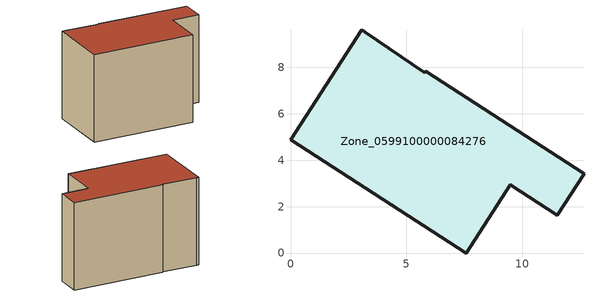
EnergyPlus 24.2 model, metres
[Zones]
Zone_0599100000084276
 floor ground (C_G): 3.23,9.51 5.8,7.77 5.83,7.83 12.65,3.42 11.5,1.63 9.47,2.94 7.57,0 0,4.89 3.06,9.62 z0
 wall outside (C_F): 3.06,9.62 0,4.89 7.57,0 9.47,2.94 11.5,1.63 12.65,3.42 5.83,7.83 5.8,7.77 3.23,9.51 3.06,9.62 z0:7.66
 roof outside (C_R): 3.23,9.51 3.06,9.62 0,4.89 7.57,0 9.47,2.94 11.5,1.63 12.65,3.42 5.83,7.83 5.8,7.77 z7.66
[BUILDING]
Pand.0599100000084276: North Axis=0; Terrain=City; Loads Convergence Tolerance Value=0.04; Temperature Convergence Tolerance Value=0.4; Solar Distribution=FullExterior; Maximum Number of Warmup Days=25; Minimum Number of Warmup Days=1
[Site:Location]
Rotterdam.The.Hague.AP_ZH_NLD Design_Conditions: Latitude=51.96; Longitude=4.45; Time Zone=1; Elevation=-4.5
[SITE:GROUNDTEMPERATURE:BUILDINGSURFACE]
18, 18, 18, 18, 18, 18, 18, 18, 18, 18, 18, 18
[MATERIAL] Thermal Absorptance=0.9; Solar Absorptance=0.7; Visible Absorptance=0.7
Name | Roughness | Thickness | Conductivity | Density | Specific Heat
G.TC.1975-1991 | MediumSmooth | 0.15 | 0.288461 | 540 | 1210
F.TC.1975-1991 | Rough | 0.3 | 0.230769 | 1920 | 840
R.TC.1975-1991 | MediumRough | 0.2 | 0.153846 | 1500 | 1000
[CONSTRUCTION]
C_G: G.TC.1975-1991
C_F: F.TC.1975-1991
C_R: R.TC.1975-1991
[ZONE]
Zone_0599100000084276: Type=1; Multiplier=1; Ceiling Height=Autocalculate; Volume=Autocalculate; Floor Area=autocalculate; Part of Total Floor Area=Yes
[ZONEINFILTRATION:DESIGNFLOWRATE]
Infil_Zone_0599100000084276: Zone or ZoneList or Space or SpaceList=Zone_0599100000084276; Schedule=AlwaysOn; Design Flow Rate Calculation Method=Flow/Area; Flow Rate per Floor Area=0.003; Constant Term Coefficient=1; Temperature Term Coefficient=0; Velocity Term Coefficient=0; Velocity Squared Term Coefficient=0
[HVACTEMPLATE:ZONE:IDEALLOADSAIRSYSTEM]
Zone_0599100000084276: Maximum Heating Supply Air Temperature=50; Minimum Cooling Supply Air Temperature=13; Maximum Heating Supply Air Humidity Ratio=0.0156; Minimum Cooling Supply Air Humidity Ratio=0.0077; Heating Limit=NoLimit; Cooling Limit=NoLimit; Dehumidification Control Type=ConstantSensibleHeatRatio; Cooling Sensible Heat Ratio=0.7; Dehumidification Setpoint=60; Humidification Control Type=None; Humidification Setpoint=30; Outdoor Air Method=None; Outdoor Air Flow Rate per Person=0.00944; Outdoor Air Flow Rate per Zone Floor Area=0; Outdoor Air Flow Rate per Zone=0; Demand Controlled Ventilation Type=None; Outdoor Air Economizer Type=NoEconomizer; Heat Recovery Type=None; Sensible Heat Recovery Effectiveness=0.7; Latent Heat Recovery Effectiveness=0.65
[ZONECONTROL:THERMOSTAT]
ThermostatControl_Zone_0599100000084276: Zone or ZoneList=Zone_0599100000084276; Control Type Schedule=DualSetpointControlType; Control 1=Thermostat_Zone_0599100000084276; Temperature Difference Between Cutout And Setpoint=0
[THERMOSTATSETPOINT:DUALSETPOINT]
Thermostat_Zone_0599100000084276: Heating Setpoint Temperature Schedule=HeatingSetpoint_Zone_0599100000084276; Cooling Setpoint Temperature Schedule=CoolingSetpoint_Zone_0599100000084276
[SCHEDULE:COMPACT]
HeatingSetpoint_Zone_0599100000084276: Through: 12/31, For: AllDays, Until: 24:00, 21
CoolingSetpoint_Zone_0599100000084276: Through: 12/31, For: AllDays, Until: 24:00, 24
DualSetpointControlType: Through: 12/31, For: AllDays, Until: 24:00, 4
AlwaysOn: Through: 12/31, For: AllDays, Until: 24:00, 1
